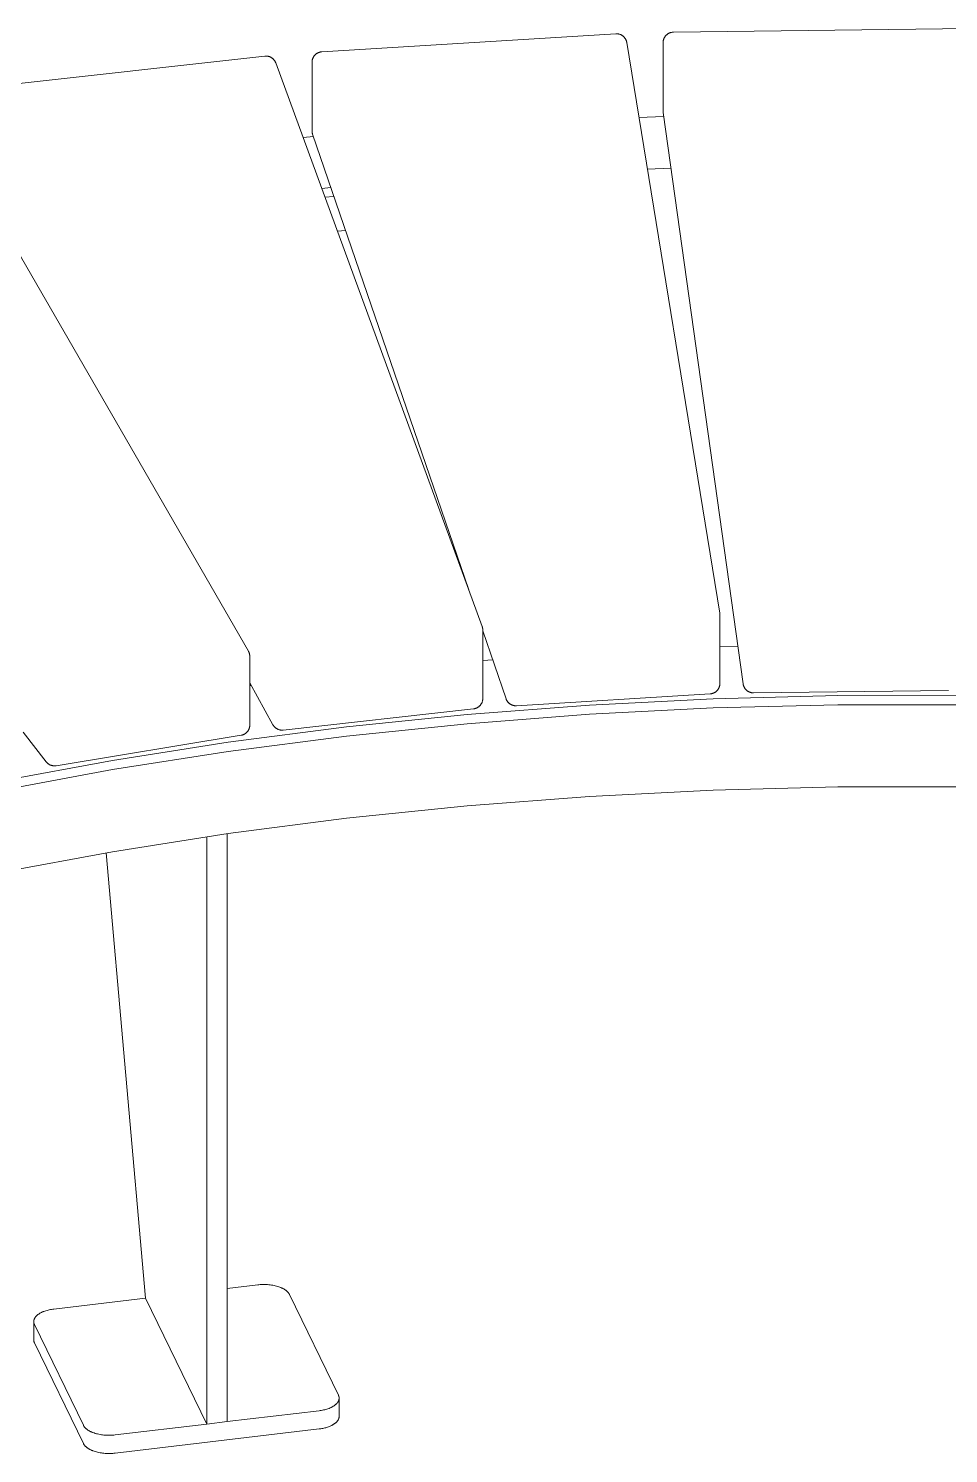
# Model space of a CAD drawing. Header units: inches. Extents: x -11 to 189, y -7 to 133.
# Drawn here: x 141.07 to 151.31, y 45.81 to 61.65 of the extents above; entities that cross this region are included whole.
import ezdxf

# ---------------------------------------------------------------- set-up
doc = ezdxf.new("R2010")
doc.units = ezdxf.units.IN
doc.layers.add('ZANO_R', color=7, linetype='Continuous', lineweight=0)

msp = doc.modelspace()

# ---------------------------------------------------------------- linework, layer by layer
at = {"layer": 'ZANO_R'}
for p, q in [((148.24839, 61.60944), (151.54111, 61.65056)), ((144.33775, 61.39176), (147.60626, 61.59263)), ((147.60626, 61.59263), (147.6103, 61.59281)), ((147.6103, 61.59281), (147.61434, 61.59285)), ((147.61434, 61.59285), (147.61837, 61.59275)), ((147.61837, 61.59275), (147.6224, 61.59251)), ((147.6224, 61.59251), (147.62642, 61.59213)), ((147.62642, 61.59213), (147.63043, 61.59161)), ((147.63043, 61.59161), (147.63441, 61.59095)), ((147.63441, 61.59095), (147.63837, 61.59015)), ((147.63837, 61.59015), (147.6423, 61.58922)), ((147.6423, 61.58922), (147.6462, 61.58815)), ((147.6462, 61.58815), (147.65005, 61.58695)), ((147.65005, 61.58695), (147.65387, 61.58562)), ((147.65387, 61.58562), (147.65763, 61.58415)), ((147.65763, 61.58415), (147.66134, 61.58256)), ((147.66134, 61.58256), (147.66499, 61.58083)), ((147.66499, 61.58083), (147.66858, 61.57899)), ((147.66858, 61.57899), (147.67211, 61.57701)), ((147.67211, 61.57701), (147.67556, 61.57492)), ((147.67556, 61.57492), (147.67894, 61.57271)), ((147.67894, 61.57271), (147.68224, 61.57039)), ((147.68224, 61.57039), (147.68546, 61.56795)), ((147.68546, 61.56795), (147.6886, 61.5654)), ((147.6886, 61.5654), (147.69164, 61.56274)), ((147.69164, 61.56274), (147.69459, 61.55998)), ((147.69459, 61.55998), (147.69744, 61.55712)), ((147.69744, 61.55712), (147.70019, 61.55417)), ((147.70019, 61.55417), (147.70284, 61.55112)), ((147.70284, 61.55112), (147.70538, 61.54798)), ((147.70538, 61.54798), (147.70781, 61.54475)), ((147.70781, 61.54475), (147.71012, 61.54144)), ((147.71012, 61.54144), (147.71232, 61.53806)), ((147.71232, 61.53806), (147.71441, 61.5346)), ((147.71441, 61.5346), (147.71637, 61.53107)), ((147.71637, 61.53107), (147.7182, 61.52747)), ((147.7182, 61.52747), (147.71992, 61.52381)), ((147.71992, 61.52381), (147.7215, 61.5201)), ((147.7215, 61.5201), (147.72296, 61.51633)), ((147.72296, 61.51633), (147.72428, 61.51251)), ((147.72428, 61.51251), (147.72547, 61.50865)), ((147.72547, 61.50865), (147.72653, 61.50476)), ((147.72653, 61.50476), (147.7273, 61.50151)), ((147.7273, 61.50151), (147.72797, 61.49825)), ((147.72797, 61.49825), (147.72856, 61.49497)), ((147.72856, 61.49497), (148.76336, 55.14914)), ((148.13319, 61.49279), (148.13326, 61.49683)), ((148.13319, 60.73177), (148.13319, 61.49279)), ((148.13326, 61.49683), (148.13347, 61.50086)), ((148.13347, 61.50086), (148.13382, 61.50489)), ((148.13382, 61.50489), (148.13431, 61.5089)), ((148.13431, 61.5089), (148.13494, 61.51289)), ((148.13494, 61.51289), (148.1357, 61.51685)), ((148.1357, 61.51685), (148.1366, 61.52079)), ((148.1366, 61.52079), (148.13764, 61.5247)), ((148.13764, 61.5247), (148.13881, 61.52856)), ((148.13881, 61.52856), (148.14012, 61.53239)), ((148.14012, 61.53239), (148.14156, 61.53616)), ((148.14156, 61.53616), (148.14312, 61.53988)), ((148.14312, 61.53988), (148.14482, 61.54355)), ((148.14482, 61.54355), (148.14664, 61.54716)), ((148.14664, 61.54716), (148.14858, 61.5507)), ((148.14858, 61.5507), (148.15065, 61.55417)), ((148.15065, 61.55417), (148.15283, 61.55757)), ((148.15283, 61.55757), (148.15513, 61.56089)), ((148.15513, 61.56089), (148.15755, 61.56413)), ((148.15755, 61.56413), (148.16007, 61.56728)), ((148.16007, 61.56728), (148.1627, 61.57034)), ((148.1627, 61.57034), (148.16544, 61.57331)), ((148.16544, 61.57331), (148.16828, 61.57619)), ((148.16828, 61.57619), (148.17122, 61.57896)), ((148.17122, 61.57896), (148.17425, 61.58163)), ((148.17425, 61.58163), (148.17737, 61.5842)), ((148.17737, 61.5842), (148.18058, 61.58665)), ((148.18058, 61.58665), (148.18387, 61.58899)), ((148.18387, 61.58899), (148.18724, 61.59122)), ((148.18724, 61.59122), (148.19068, 61.59333)), ((148.19068, 61.59333), (148.1942, 61.59532)), ((148.1942, 61.59532), (148.19778, 61.59718)), ((148.19778, 61.59718), (148.20143, 61.59892)), ((148.20143, 61.59892), (148.20513, 61.60054)), ((148.20513, 61.60054), (148.20889, 61.60202)), ((148.20889, 61.60202), (148.2127, 61.60337)), ((148.2127, 61.60337), (148.21655, 61.60459)), ((148.21655, 61.60459), (148.22044, 61.60568)), ((148.22044, 61.60568), (148.22436, 61.60663)), ((148.22436, 61.60663), (148.22832, 61.60744)), ((148.22832, 61.60744), (148.2323, 61.60812)), ((148.2323, 61.60812), (148.23631, 61.60866)), ((148.23631, 61.60866), (148.24033, 61.60906)), ((148.24033, 61.60906), (148.24436, 61.60932)), ((148.24436, 61.60932), (148.24839, 61.60944)), ((140.48938, 60.98517), (143.70193, 61.34383)), ((143.70193, 61.34383), (143.70597, 61.34421)), ((143.70597, 61.34421), (143.71002, 61.34445)), ((143.71002, 61.34445), (143.71408, 61.34455)), ((143.71408, 61.34455), (143.71813, 61.34451)), ((143.71813, 61.34451), (143.72219, 61.34432)), ((143.72219, 61.34432), (143.72623, 61.344)), ((143.72623, 61.344), (143.73026, 61.34353)), ((143.73026, 61.34353), (143.73427, 61.34293)), ((143.73427, 61.34293), (143.73826, 61.34218)), ((143.73826, 61.34218), (143.74222, 61.3413)), ((143.74222, 61.3413), (143.74615, 61.34028)), ((143.74615, 61.34028), (143.75004, 61.33913)), ((143.75004, 61.33913), (143.75388, 61.33784)), ((143.75388, 61.33784), (143.75768, 61.33642)), ((143.75768, 61.33642), (143.76143, 61.33486)), ((143.76143, 61.33486), (143.76512, 61.33318)), ((143.76512, 61.33318), (143.76875, 61.33137)), ((143.76875, 61.33137), (143.77232, 61.32943)), ((143.77232, 61.32943), (143.77581, 61.32737)), ((143.77581, 61.32737), (143.77923, 61.32519)), ((143.77923, 61.32519), (143.78258, 61.3229)), ((143.78258, 61.3229), (143.78584, 61.32049)), ((143.78584, 61.32049), (143.78902, 61.31796)), ((143.78902, 61.31796), (143.7921, 61.31533)), ((143.7921, 61.31533), (143.7951, 61.31259)), ((143.7951, 61.31259), (143.79799, 61.30975)), ((144.23377, 61.31077), (144.23505, 61.31456)), ((144.23505, 61.31456), (144.23646, 61.31831)), ((144.23646, 61.31831), (144.23799, 61.322)), ((144.23799, 61.322), (144.23966, 61.32564)), ((144.23966, 61.32564), (144.24145, 61.32922)), ((144.24145, 61.32922), (144.24336, 61.33274)), ((144.24336, 61.33274), (144.24538, 61.33619)), ((144.24538, 61.33619), (144.24753, 61.33957)), ((144.24753, 61.33957), (144.24979, 61.34287)), ((144.24979, 61.34287), (144.25216, 61.34609)), ((144.25216, 61.34609), (144.25465, 61.34923)), ((144.25465, 61.34923), (144.25723, 61.35228)), ((144.25723, 61.35228), (144.25993, 61.35524)), ((144.25993, 61.35524), (144.26272, 61.35811)), ((144.26272, 61.35811), (144.2656, 61.36088)), ((144.2656, 61.36088), (144.26859, 61.36355)), ((144.26859, 61.36355), (144.27166, 61.36612)), ((144.27166, 61.36612), (144.27481, 61.36858)), ((144.27481, 61.36858), (144.27805, 61.37093)), ((144.27805, 61.37093), (144.28137, 61.37316)), ((144.28137, 61.37316), (144.28476, 61.37528)), ((144.28476, 61.37528), (144.28823, 61.37729)), ((144.28823, 61.37729), (144.29176, 61.37917)), ((144.29176, 61.37917), (144.29535, 61.38093)), ((144.29535, 61.38093), (144.299, 61.38257)), ((144.299, 61.38257), (144.30271, 61.38408)), ((144.30271, 61.38408), (144.30646, 61.38547)), ((144.30646, 61.38547), (144.31026, 61.38672)), ((144.31026, 61.38672), (144.3141, 61.38784)), ((144.3141, 61.38784), (144.31798, 61.38883)), ((144.31798, 61.38883), (144.32189, 61.38969)), ((144.32189, 61.38969), (144.32583, 61.39041)), ((144.32583, 61.39041), (144.32979, 61.391)), ((144.32979, 61.391), (144.33376, 61.39145)), ((144.33376, 61.39145), (144.33775, 61.39176)), ((143.79799, 61.30975), (143.80079, 61.30681)), ((143.80079, 61.30681), (143.80348, 61.30378)), ((143.80348, 61.30378), (143.80607, 61.30065)), ((143.80607, 61.30065), (143.80854, 61.29744)), ((143.80854, 61.29744), (143.8109, 61.29414)), ((143.8109, 61.29414), (143.81315, 61.29076)), ((143.81315, 61.29076), (143.81527, 61.2873)), ((143.81527, 61.2873), (143.81728, 61.28378)), ((143.81728, 61.28378), (143.81916, 61.28018)), ((143.81916, 61.28018), (143.82092, 61.27652)), ((143.82092, 61.27652), (143.82215, 61.27373)), ((143.82215, 61.27373), (143.82332, 61.2709)), ((143.82332, 61.2709), (143.82441, 61.26804)), ((143.82441, 61.26804), (146.12041, 55.00331)), ((144.22825, 61.27532), (144.22832, 61.27933)), ((144.22825, 60.51431), (144.22825, 61.27532)), ((144.22832, 61.27933), (144.22852, 61.28332)), ((144.22852, 61.28332), (144.22887, 61.28731)), ((144.22887, 61.28731), (144.22935, 61.29128)), ((144.22935, 61.29128), (144.22996, 61.29524)), ((144.22996, 61.29524), (144.23071, 61.29917)), ((144.23071, 61.29917), (144.2316, 61.30307)), ((144.2316, 61.30307), (144.23261, 61.30694)), ((144.23261, 61.30694), (144.23377, 61.31077)), ((139.98585, 60.84975), (143.52073, 54.72699)), ((148.13323, 60.72878), (148.13319, 60.73177)), ((148.13335, 60.7258), (148.13323, 60.72878)), ((148.13357, 60.7224), (148.13335, 60.7258)), ((148.13389, 60.719), (148.13357, 60.7224)), ((148.13432, 60.71562), (148.13389, 60.719)), ((149.02315, 54.36441), (148.13432, 60.71562)), ((148.14064, 60.67044), (147.86455, 60.66101)), ((144.24405, 60.44877), (144.12817, 60.43923)), ((144.2283, 60.5107), (144.22825, 60.51431)), ((144.22847, 60.5071), (144.2283, 60.5107)), ((144.22875, 60.5035), (144.22847, 60.5071)), ((144.22914, 60.49992), (144.22875, 60.5035)), ((144.22964, 60.49634), (144.22914, 60.49992)), ((144.23025, 60.49279), (144.22964, 60.49634)), ((144.23097, 60.48926), (144.23025, 60.49279)), ((144.2318, 60.48575), (144.23097, 60.48926)), ((144.23263, 60.48263), (144.2318, 60.48575)), ((144.23355, 60.47954), (144.23263, 60.48263)), ((144.23455, 60.47648), (144.23355, 60.47954)), ((145.97104, 55.41087), (144.23455, 60.47648)), ((147.95791, 60.08847), (148.22097, 60.09641)), ((147.95811, 60.08725), (148.221, 60.09622)), ((144.33577, 59.87278), (144.4386, 59.88124)), ((144.47244, 59.78252), (144.37186, 59.77429)), ((144.60212, 59.40422), (144.51012, 59.39706)), ((148.76336, 55.14914), (148.76488, 55.13037)), ((146.12041, 55.00331), (146.12163, 54.99979)), ((146.12163, 54.99979), (146.12275, 54.99623)), ((146.12275, 54.99623), (146.12374, 54.99264)), ((146.12374, 54.99264), (146.12463, 54.98903)), ((146.12463, 54.98903), (146.1254, 54.98538)), ((146.1254, 54.98538), (146.12605, 54.98171)), ((146.12605, 54.98171), (146.12658, 54.97802)), ((146.12658, 54.97802), (146.127, 54.97432)), ((148.76488, 55.13037), (148.76488, 54.36935)), ((146.127, 54.97432), (146.12729, 54.97061)), ((146.12729, 54.97061), (146.12747, 54.96689)), ((146.12747, 54.96689), (146.12753, 54.96316)), ((146.12753, 54.96316), (146.12753, 54.20215)), ((146.38636, 54.1993), (146.12753, 54.95435)), ((143.52073, 54.72699), (143.52271, 54.72342)), ((143.52271, 54.72342), (143.52455, 54.7198)), ((143.52455, 54.7198), (143.52627, 54.71611)), ((143.52627, 54.71611), (143.52787, 54.71236)), ((143.52787, 54.71236), (143.52932, 54.70856)), ((143.52932, 54.70856), (143.53065, 54.70471)), ((143.53065, 54.70471), (143.53184, 54.70081)), ((143.53184, 54.70081), (143.53289, 54.69688)), ((143.53289, 54.69688), (143.53381, 54.69291)), ((143.53381, 54.69291), (143.53459, 54.68892)), ((143.53459, 54.68892), (143.53522, 54.68489)), ((143.53522, 54.68489), (143.53572, 54.68085)), ((143.53572, 54.68085), (143.53608, 54.6768)), ((143.53608, 54.6768), (143.53629, 54.67273)), ((143.53629, 54.67273), (143.53636, 54.66866)), ((143.53636, 54.66866), (143.53636, 53.90764)), ((148.96433, 54.78468), (148.76488, 54.77866)), ((148.76488, 54.77792), (148.96434, 54.78461)), ((146.12753, 54.62248), (146.23819, 54.63153)), ((143.7941, 53.90963), (143.53636, 54.37608)), ((143.53636, 54.34501), (143.55236, 54.34712)), ((148.76153, 54.34161), (148.76051, 54.33774)), ((148.76242, 54.34551), (148.76153, 54.34161)), ((148.76317, 54.34944), (148.76242, 54.34551)), ((148.76378, 54.35339), (148.76317, 54.34944)), ((148.76426, 54.35737), (148.76378, 54.35339)), ((148.7646, 54.36135), (148.76426, 54.35737)), ((148.76481, 54.36535), (148.7646, 54.36135)), ((148.76488, 54.36935), (148.76481, 54.36535)), ((149.02377, 54.36045), (149.02315, 54.36441)), ((149.02453, 54.35651), (149.02377, 54.36045)), ((149.02543, 54.3526), (149.02453, 54.35651)), ((149.02645, 54.34872), (149.02543, 54.3526)), ((149.02762, 54.34488), (149.02645, 54.34872)), ((149.02891, 54.34108), (149.02762, 54.34488)), ((146.12641, 54.18598), (146.12577, 54.18198)), ((146.1269, 54.19001), (146.12641, 54.18598)), ((146.12725, 54.19404), (146.1269, 54.19001)), ((146.12746, 54.19809), (146.12725, 54.19404)), ((146.12753, 54.20215), (146.12746, 54.19809)), ((146.38772, 54.19554), (146.38636, 54.1993)), ((146.38921, 54.19183), (146.38772, 54.19554)), ((146.39083, 54.18817), (146.38921, 54.19183)), ((146.39256, 54.18458), (146.39083, 54.18817)), ((146.39443, 54.18104), (146.39256, 54.18458)), ((148.65538, 54.25291), (146.50387, 54.12069)), ((147.31596, 54.12784), (148.69184, 54.19805)), ((148.65937, 54.25323), (148.65538, 54.25291)), ((148.66334, 54.25368), (148.65937, 54.25323)), ((148.6673, 54.25426), (148.66334, 54.25368)), ((148.67124, 54.25499), (148.6673, 54.25426)), ((148.67515, 54.25584), (148.67124, 54.25499)), ((148.67902, 54.25683), (148.67515, 54.25584)), ((148.68286, 54.25796), (148.67902, 54.25683)), ((148.68666, 54.25921), (148.68286, 54.25796)), ((148.69042, 54.26059), (148.68666, 54.25921)), ((148.69413, 54.2621), (148.69042, 54.26059)), ((148.69184, 54.19805), (150.07691, 54.23323)), ((148.69778, 54.26374), (148.69413, 54.2621)), ((148.70137, 54.2655), (148.69778, 54.26374)), ((148.7049, 54.26739), (148.70137, 54.2655)), ((148.70836, 54.26939), (148.7049, 54.26739)), ((148.71176, 54.27151), (148.70836, 54.26939)), ((148.71508, 54.27375), (148.71176, 54.27151)), ((148.71831, 54.2761), (148.71508, 54.27375)), ((148.72147, 54.27856), (148.71831, 54.2761)), ((148.72454, 54.28112), (148.72147, 54.27856)), ((148.72752, 54.28379), (148.72454, 54.28112)), ((148.73041, 54.28656), (148.72752, 54.28379)), ((148.7332, 54.28943), (148.73041, 54.28656)), ((148.73589, 54.29239), (148.7332, 54.28943)), ((148.73848, 54.29545), (148.73589, 54.29239)), ((148.74096, 54.29858), (148.73848, 54.29545)), ((148.74334, 54.30181), (148.74096, 54.29858)), ((148.7456, 54.30511), (148.74334, 54.30181)), ((148.74774, 54.30849), (148.7456, 54.30511)), ((148.74977, 54.31194), (148.74774, 54.30849)), ((148.75168, 54.31545), (148.74977, 54.31194)), ((148.75347, 54.31903), (148.75168, 54.31545)), ((148.75513, 54.32267), (148.75347, 54.31903)), ((148.75667, 54.32637), (148.75513, 54.32267)), ((148.75808, 54.33011), (148.75667, 54.32637)), ((148.75936, 54.3339), (148.75808, 54.33011)), ((148.76051, 54.33774), (148.75936, 54.3339)), ((149.03033, 54.33733), (149.02891, 54.34108)), ((149.03188, 54.33363), (149.03033, 54.33733)), ((149.03356, 54.32999), (149.03188, 54.33363)), ((149.03536, 54.3264), (149.03356, 54.32999)), ((149.03728, 54.32288), (149.03536, 54.3264)), ((149.03933, 54.31943), (149.03728, 54.32288)), ((149.04149, 54.31605), (149.03933, 54.31943)), ((149.04376, 54.31275), (149.04149, 54.31605)), ((149.04615, 54.30952), (149.04376, 54.31275)), ((149.04865, 54.30638), (149.04615, 54.30952)), ((149.05125, 54.30333), (149.04865, 54.30638)), ((149.05396, 54.30037), (149.05125, 54.30333)), ((149.05677, 54.29751), (149.05396, 54.30037)), ((149.05967, 54.29474), (149.05677, 54.29751)), ((149.06267, 54.29207), (149.05967, 54.29474)), ((149.06575, 54.28951), (149.06267, 54.29207)), ((149.06893, 54.28706), (149.06575, 54.28951)), ((149.07218, 54.28471), (149.06893, 54.28706)), ((149.07552, 54.28248), (149.07218, 54.28471)), ((149.07893, 54.28037), (149.07552, 54.28248)), ((149.08241, 54.27837), (149.07893, 54.28037)), ((149.08596, 54.2765), (149.08241, 54.27837)), ((149.08957, 54.27475), (149.08596, 54.2765)), ((149.09323, 54.27312), (149.08957, 54.27475)), ((149.09695, 54.27162), (149.09323, 54.27312)), ((149.10072, 54.27025), (149.09695, 54.27162)), ((149.10454, 54.26901), (149.10072, 54.27025)), ((149.1084, 54.2679), (149.10454, 54.26901)), ((149.11229, 54.26693), (149.1084, 54.2679)), ((149.11621, 54.26609), (149.11229, 54.26693)), ((149.12016, 54.26538), (149.11621, 54.26609)), ((149.12413, 54.26482), (149.12016, 54.26538)), ((149.12812, 54.26438), (149.12413, 54.26482)), ((149.13212, 54.26409), (149.12812, 54.26438)), ((149.13613, 54.26393), (149.13212, 54.26409)), ((149.14014, 54.26391), (149.13613, 54.26393)), ((151.30758, 54.29098), (149.14014, 54.26391)), ((150.07691, 54.23323), (151.46568, 54.23303)), ((146.02382, 54.08621), (143.90915, 53.85012)), ((145.95468, 54.02323), (147.31596, 54.12784)), ((145.95468, 53.92176), (147.31596, 54.02637)), ((146.02784, 54.08673), (146.02382, 54.08621)), ((146.03184, 54.08739), (146.02784, 54.08673)), ((146.03581, 54.08818), (146.03184, 54.08739)), ((146.03976, 54.08912), (146.03581, 54.08818)), ((146.04367, 54.09019), (146.03976, 54.08912)), ((146.04754, 54.0914), (146.04367, 54.09019)), ((146.05136, 54.09274), (146.04754, 54.0914)), ((146.05514, 54.09421), (146.05136, 54.09274)), ((146.05886, 54.09582), (146.05514, 54.09421)), ((146.06253, 54.09755), (146.05886, 54.09582)), ((146.06613, 54.09941), (146.06253, 54.09755)), ((146.06967, 54.10139), (146.06613, 54.09941)), ((146.07313, 54.10349), (146.06967, 54.10139)), ((146.07652, 54.10571), (146.07313, 54.10349)), ((146.07983, 54.10805), (146.07652, 54.10571)), ((146.08306, 54.11051), (146.07983, 54.10805)), ((146.0862, 54.11307), (146.08306, 54.11051)), ((146.08925, 54.11574), (146.0862, 54.11307)), ((146.09221, 54.11852), (146.08925, 54.11574)), ((146.09506, 54.12139), (146.09221, 54.11852)), ((146.09782, 54.12437), (146.09506, 54.12139)), ((146.10047, 54.12743), (146.09782, 54.12437)), ((146.10301, 54.13059), (146.10047, 54.12743)), ((146.10544, 54.13384), (146.10301, 54.13059)), ((146.10776, 54.13716), (146.10544, 54.13384)), ((146.10996, 54.14057), (146.10776, 54.13716)), ((146.11204, 54.14405), (146.10996, 54.14057)), ((146.11399, 54.1476), (146.11204, 54.14405)), ((146.11583, 54.15122), (146.11399, 54.1476)), ((146.11753, 54.15489), (146.11583, 54.15122)), ((146.11911, 54.15863), (146.11753, 54.15489)), ((146.12056, 54.16242), (146.11911, 54.15863)), ((146.12187, 54.16625), (146.12056, 54.16242)), ((146.12305, 54.17013), (146.12187, 54.16625)), ((146.1241, 54.17405), (146.12305, 54.17013)), ((146.125, 54.178), (146.1241, 54.17405)), ((146.12577, 54.18198), (146.125, 54.178)), ((146.39641, 54.17757), (146.39443, 54.18104)), ((146.39851, 54.17417), (146.39641, 54.17757)), ((146.40072, 54.17084), (146.39851, 54.17417)), ((146.40305, 54.16759), (146.40072, 54.17084)), ((146.40548, 54.16442), (146.40305, 54.16759)), ((146.40803, 54.16134), (146.40548, 54.16442)), ((146.41068, 54.15835), (146.40803, 54.16134)), ((146.41343, 54.15545), (146.41068, 54.15835)), ((146.41627, 54.15264), (146.41343, 54.15545)), ((146.41921, 54.14994), (146.41627, 54.15264)), ((146.42225, 54.14733), (146.41921, 54.14994)), ((146.42537, 54.14483), (146.42225, 54.14733)), ((146.42857, 54.14244), (146.42537, 54.14483)), ((146.43185, 54.14016), (146.42857, 54.14244)), ((146.43521, 54.138), (146.43185, 54.14016)), ((146.43864, 54.13595), (146.43521, 54.138)), ((146.44214, 54.13402), (146.43864, 54.13595)), ((146.44571, 54.13221), (146.44214, 54.13402)), ((146.44933, 54.13053), (146.44571, 54.13221)), ((146.45301, 54.12897), (146.44933, 54.13053)), ((146.45674, 54.12753), (146.45301, 54.12897)), ((146.46052, 54.12623), (146.45674, 54.12753)), ((146.46434, 54.12505), (146.46052, 54.12623)), ((146.4682, 54.12401), (146.46434, 54.12505)), ((146.47209, 54.1231), (146.4682, 54.12401)), ((146.47601, 54.12232), (146.47209, 54.1231)), ((146.47995, 54.12168), (146.47601, 54.12232)), ((146.48392, 54.12117), (146.47995, 54.12168)), ((146.4879, 54.1208), (146.48392, 54.12117)), ((146.49189, 54.12057), (146.4879, 54.1208)), ((146.49588, 54.12047), (146.49189, 54.12057)), ((146.49988, 54.12051), (146.49588, 54.12047)), ((146.50387, 54.12069), (146.49988, 54.12051)), ((147.31596, 54.02637), (148.69184, 54.09658)), ((148.69184, 54.09658), (150.07691, 54.13176)), ((150.07691, 54.13176), (151.46568, 54.13156)), ((143.29635, 53.71459), (144.61317, 53.8851)), ((143.52955, 53.86836), (143.52813, 53.86461)), ((143.53083, 53.87215), (143.52955, 53.86836)), ((143.53198, 53.87599), (143.53083, 53.87215)), ((143.533, 53.87986), (143.53198, 53.87599)), ((143.53389, 53.88377), (143.533, 53.87986)), ((143.53464, 53.88771), (143.53389, 53.88377)), ((143.53526, 53.89166), (143.53464, 53.88771)), ((143.53574, 53.89564), (143.53526, 53.89166)), ((143.53608, 53.89963), (143.53574, 53.89564)), ((143.53629, 53.90363), (143.53608, 53.89963)), ((143.53636, 53.90764), (143.53629, 53.90363)), ((143.79611, 53.90613), (143.7941, 53.90963)), ((143.79825, 53.9027), (143.79611, 53.90613)), ((143.8005, 53.89935), (143.79825, 53.9027)), ((143.80286, 53.89608), (143.8005, 53.89935)), ((143.80534, 53.89289), (143.80286, 53.89608)), ((143.80793, 53.88979), (143.80534, 53.89289)), ((143.81062, 53.88678), (143.80793, 53.88979)), ((143.81342, 53.88386), (143.81062, 53.88678)), ((143.81631, 53.88105), (143.81342, 53.88386)), ((143.8193, 53.87833), (143.81631, 53.88105)), ((143.82238, 53.87572), (143.8193, 53.87833)), ((143.82556, 53.87322), (143.82238, 53.87572)), ((143.82881, 53.87083), (143.82556, 53.87322)), ((143.83215, 53.86855), (143.82881, 53.87083)), ((143.83556, 53.8664), (143.83215, 53.86855)), ((143.83905, 53.86436), (143.83556, 53.8664)), ((144.61317, 53.8851), (145.95468, 54.02323)), ((144.61317, 53.78363), (145.95468, 53.92176)), ((141.27016, 53.49857), (141.01654, 53.82627)), ((143.4386, 53.79252), (141.38131, 53.45486)), ((142.00881, 53.51306), (143.29635, 53.71459)), ((143.29635, 53.61312), (144.61317, 53.78363)), ((143.44254, 53.79324), (143.4386, 53.79252)), ((143.44645, 53.79409), (143.44254, 53.79324)), ((143.45034, 53.79508), (143.44645, 53.79409)), ((143.45418, 53.7962), (143.45034, 53.79508)), ((143.45799, 53.79745), (143.45418, 53.7962)), ((143.46175, 53.79882), (143.45799, 53.79745)), ((143.46546, 53.80033), (143.46175, 53.79882)), ((143.46912, 53.80197), (143.46546, 53.80033)), ((143.47272, 53.80373), (143.46912, 53.80197)), ((143.47626, 53.80561), (143.47272, 53.80373)), ((143.47973, 53.80761), (143.47626, 53.80561)), ((143.48313, 53.80973), (143.47973, 53.80761)), ((143.48645, 53.81197), (143.48313, 53.80973)), ((143.4897, 53.81431), (143.48645, 53.81197)), ((143.49286, 53.81677), (143.4897, 53.81431)), ((143.49594, 53.81934), (143.49286, 53.81677)), ((143.49892, 53.82201), (143.49594, 53.81934)), ((143.50182, 53.82478), (143.49892, 53.82201)), ((143.50461, 53.82765), (143.50182, 53.82478)), ((143.50731, 53.83061), (143.50461, 53.82765)), ((143.5099, 53.83366), (143.50731, 53.83061)), ((143.51239, 53.83681), (143.5099, 53.83366)), ((143.51477, 53.84003), (143.51239, 53.83681)), ((143.51703, 53.84333), (143.51477, 53.84003)), ((143.51919, 53.84671), (143.51703, 53.84333)), ((143.52122, 53.85017), (143.51919, 53.84671)), ((143.52313, 53.85369), (143.52122, 53.85017)), ((143.52492, 53.85727), (143.52313, 53.85369)), ((143.52659, 53.86091), (143.52492, 53.85727)), ((143.52813, 53.86461), (143.52659, 53.86091)), ((143.8426, 53.86244), (143.83905, 53.86436)), ((143.84622, 53.86064), (143.8426, 53.86244)), ((143.8499, 53.85898), (143.84622, 53.86064)), ((143.85363, 53.85744), (143.8499, 53.85898)), ((143.85742, 53.85603), (143.85363, 53.85744)), ((143.86125, 53.85475), (143.85742, 53.85603)), ((143.86512, 53.85361), (143.86125, 53.85475)), ((143.86904, 53.8526), (143.86512, 53.85361)), ((143.87298, 53.85173), (143.86904, 53.8526)), ((143.87695, 53.85099), (143.87298, 53.85173)), ((143.88094, 53.8504), (143.87695, 53.85099)), ((143.88496, 53.84994), (143.88094, 53.8504)), ((143.88898, 53.84962), (143.88496, 53.84994)), ((143.89302, 53.84944), (143.88898, 53.84962)), ((143.89706, 53.8494), (143.89302, 53.84944)), ((143.90109, 53.8495), (143.89706, 53.8494)), ((143.90513, 53.84974), (143.90109, 53.8495)), ((143.90915, 53.85012), (143.90513, 53.84974)), ((142.00881, 53.41159), (143.29635, 53.61312)), ((140.75479, 53.28206), (142.00881, 53.51306)), ((140.75479, 53.18059), (142.00881, 53.41159)), ((141.27269, 53.49542), (141.27016, 53.49857)), ((141.27533, 53.49235), (141.27269, 53.49542)), ((141.27807, 53.48938), (141.27533, 53.49235)), ((141.28092, 53.4865), (141.27807, 53.48938)), ((141.28386, 53.48373), (141.28092, 53.4865)), ((141.28689, 53.48106), (141.28386, 53.48373)), ((141.29002, 53.47849), (141.28689, 53.48106)), ((141.29324, 53.47604), (141.29002, 53.47849)), ((141.29653, 53.4737), (141.29324, 53.47604)), ((141.29991, 53.47147), (141.29653, 53.4737)), ((141.30336, 53.46936), (141.29991, 53.47147)), ((141.30689, 53.46738), (141.30336, 53.46936)), ((141.31048, 53.46551), (141.30689, 53.46738)), ((141.31413, 53.46378), (141.31048, 53.46551)), ((141.31784, 53.46217), (141.31413, 53.46378)), ((141.3216, 53.46069), (141.31784, 53.46217)), ((141.32542, 53.45934), (141.3216, 53.46069)), ((141.32927, 53.45812), (141.32542, 53.45934)), ((141.33317, 53.45704), (141.32927, 53.45812)), ((141.3371, 53.45609), (141.33317, 53.45704)), ((141.34107, 53.45528), (141.3371, 53.45609)), ((141.34505, 53.45461), (141.34107, 53.45528)), ((141.34906, 53.45408), (141.34505, 53.45461)), ((141.35309, 53.45369), (141.34906, 53.45408)), ((141.35713, 53.45343), (141.35309, 53.45369)), ((141.36117, 53.45332), (141.35713, 53.45343)), ((141.36521, 53.45335), (141.36117, 53.45332)), ((141.36925, 53.45352), (141.36521, 53.45335)), ((141.37329, 53.45382), (141.36925, 53.45352)), ((141.37731, 53.45427), (141.37329, 53.45382)), ((141.38131, 53.45486), (141.37731, 53.45427)), ((147.31596, 53.11315), (145.95468, 53.00854)), ((148.69184, 53.18336), (147.31596, 53.11315)), ((150.07691, 53.21854), (148.69184, 53.18336)), ((151.46568, 53.21834), (150.07691, 53.21854)), ((145.95468, 53.00854), (144.61317, 52.87041)), ((144.61317, 52.87041), (143.29635, 52.6999)), ((143.29635, 52.6999), (142.00881, 52.49837)), ((143.05864, 46.13551), (143.05864, 52.66533)), ((143.2855, 46.16238), (143.2855, 52.69835)), ((142.00881, 52.49837), (140.75479, 52.26737)), ((141.93942, 52.4865), (142.37781, 47.53473)), ((142.37781, 47.53473), (141.3569, 47.41379)), ((142.37781, 47.53473), (143.05864, 46.13551)), ((143.62558, 47.68253), (143.2855, 47.64225)), ((143.62558, 47.68253), (143.63829, 47.68389)), ((143.63829, 47.68389), (143.65134, 47.68498)), ((143.65134, 47.68498), (143.66469, 47.6858)), ((143.66469, 47.6858), (143.67832, 47.68631)), ((143.67832, 47.68631), (143.69219, 47.68651)), ((143.69219, 47.68651), (143.70624, 47.68637)), ((143.70624, 47.68637), (143.72045, 47.6859)), ((143.72045, 47.6859), (143.73475, 47.68507)), ((143.73475, 47.68507), (143.7491, 47.68388)), ((143.7491, 47.68388), (143.76344, 47.68233)), ((143.76344, 47.68233), (143.77771, 47.6804)), ((143.77771, 47.6804), (143.79186, 47.67811)), ((143.79186, 47.67811), (143.80583, 47.67544)), ((143.80583, 47.67544), (143.81955, 47.67241)), ((143.81955, 47.67241), (143.83298, 47.66903)), ((143.83298, 47.66903), (143.84605, 47.6653)), ((143.84605, 47.6653), (143.85871, 47.66125)), ((143.85871, 47.66125), (143.87092, 47.65688)), ((143.87092, 47.65688), (143.87683, 47.65459)), ((143.87683, 47.65459), (143.88262, 47.65222)), ((143.88262, 47.65222), (143.88826, 47.64979)), ((143.88826, 47.64979), (143.89377, 47.64729)), ((143.89377, 47.64729), (143.89913, 47.64473)), ((143.89913, 47.64473), (143.90434, 47.64212)), ((143.90434, 47.64212), (143.9094, 47.63944)), ((143.9094, 47.63944), (143.9143, 47.63672)), ((143.9143, 47.63672), (143.91904, 47.63394)), ((143.91904, 47.63394), (143.92362, 47.63112)), ((143.92362, 47.63112), (143.92803, 47.62825)), ((143.92803, 47.62825), (143.93228, 47.62535)), ((143.93228, 47.62535), (143.93636, 47.62241)), ((143.93636, 47.62241), (143.94027, 47.61944)), ((143.94027, 47.61944), (143.94401, 47.61643)), ((143.94401, 47.61643), (143.94757, 47.61341)), ((143.94757, 47.61341), (143.95097, 47.61036)), ((143.95097, 47.61036), (143.95419, 47.60729)), ((143.95419, 47.60729), (143.95725, 47.6042)), ((143.95725, 47.6042), (143.96013, 47.6011)), ((143.96013, 47.6011), (143.96284, 47.59799)), ((143.96284, 47.59799), (143.96539, 47.59488)), ((143.96539, 47.59488), (143.96777, 47.59176)), ((143.96777, 47.59176), (143.96999, 47.58864)), ((143.96999, 47.58864), (143.97104, 47.58708)), ((143.97104, 47.58708), (143.97204, 47.58552)), ((143.97204, 47.58552), (143.97301, 47.58396)), ((143.97301, 47.58396), (143.97394, 47.58241)), ((143.97394, 47.58241), (143.97482, 47.58085)), ((143.97482, 47.58085), (143.97567, 47.5793)), ((143.97567, 47.5793), (143.97648, 47.57775)), ((143.97648, 47.57775), (143.97725, 47.5762)), ((144.52192, 46.45683), (143.97725, 47.5762)), ((141.21281, 47.3726), (141.20775, 47.36989)), ((141.218, 47.37525), (141.21281, 47.3726)), ((141.22331, 47.37782), (141.218, 47.37525)), ((141.22873, 47.38032), (141.22331, 47.37782)), ((141.23425, 47.38273), (141.22873, 47.38032)), ((141.23988, 47.38507), (141.23425, 47.38273)), ((141.2456, 47.38733), (141.23988, 47.38507)), ((141.25729, 47.3916), (141.2456, 47.38733)), ((141.26927, 47.39555), (141.25729, 47.3916)), ((141.28149, 47.39915), (141.26927, 47.39555)), ((141.2939, 47.40242), (141.28149, 47.39915)), ((141.30643, 47.40535), (141.2939, 47.40242)), ((141.31904, 47.40794), (141.30643, 47.40535)), ((141.33169, 47.41021), (141.31904, 47.40794)), ((141.34432, 47.41216), (141.33169, 47.41021)), ((141.3569, 47.41379), (141.34432, 47.41216)), ((141.13339, 47.2766), (141.13334, 47.27487)), ((141.13334, 47.27487), (141.13334, 47.27314)), ((141.13334, 47.27314), (141.13338, 47.27142)), ((141.13334, 47.07093), (141.13334, 47.27314)), ((141.13338, 47.27142), (141.13346, 47.26971)), ((141.13348, 47.27834), (141.13339, 47.2766)), ((141.13346, 47.26971), (141.13358, 47.268)), ((141.13361, 47.28008), (141.13348, 47.27834)), ((141.13358, 47.268), (141.13374, 47.2663)), ((141.13378, 47.28182), (141.13361, 47.28008)), ((141.13374, 47.2663), (141.13394, 47.26461)), ((141.134, 47.28357), (141.13378, 47.28182)), ((141.13394, 47.26461), (141.13418, 47.26292)), ((141.13426, 47.28533), (141.134, 47.28357)), ((141.13418, 47.26292), (141.13446, 47.26125)), ((141.13457, 47.28709), (141.13426, 47.28533)), ((141.13446, 47.26125), (141.13478, 47.25958)), ((141.13492, 47.28885), (141.13457, 47.28709)), ((141.13478, 47.25958), (141.13513, 47.25792)), ((141.13531, 47.29061), (141.13492, 47.28885)), ((141.13513, 47.25792), (141.13553, 47.25627)), ((141.13576, 47.29238), (141.13531, 47.29061)), ((141.13553, 47.25627), (141.13596, 47.25462)), ((141.13624, 47.29414), (141.13576, 47.29238)), ((141.13596, 47.25462), (141.13642, 47.25299)), ((141.13678, 47.29591), (141.13624, 47.29414)), ((141.13642, 47.25299), (141.13692, 47.25136)), ((141.13736, 47.29768), (141.13678, 47.29591)), ((141.13692, 47.25136), (141.13746, 47.24975)), ((141.13798, 47.29945), (141.13736, 47.29768)), ((141.13746, 47.24975), (141.13803, 47.24815)), ((141.13865, 47.30122), (141.13798, 47.29945)), ((141.13803, 47.24815), (141.13864, 47.24655)), ((141.13864, 47.24655), (141.13928, 47.24497)), ((141.13937, 47.30299), (141.13865, 47.30122)), ((141.13928, 47.24497), (141.13995, 47.24339)), ((141.14013, 47.30476), (141.13937, 47.30299)), ((141.13995, 47.24339), (141.14066, 47.24183)), ((141.14095, 47.30653), (141.14013, 47.30476)), ((141.14066, 47.24183), (141.14139, 47.24028)), ((141.1418, 47.3083), (141.14095, 47.30653)), ((141.14139, 47.24028), (141.68606, 46.12091)), ((141.14271, 47.31006), (141.1418, 47.3083)), ((141.14366, 47.31183), (141.14271, 47.31006)), ((141.14466, 47.31359), (141.14366, 47.31183)), ((141.14571, 47.31534), (141.14466, 47.31359)), ((141.1468, 47.31709), (141.14571, 47.31534)), ((141.14794, 47.31884), (141.1468, 47.31709)), ((141.14913, 47.32058), (141.14794, 47.31884)), ((141.15036, 47.32232), (141.14913, 47.32058)), ((141.15164, 47.32405), (141.15036, 47.32232)), ((141.15297, 47.32578), (141.15164, 47.32405)), ((141.15435, 47.3275), (141.15297, 47.32578)), ((141.15577, 47.32921), (141.15435, 47.3275)), ((141.15723, 47.33092), (141.15577, 47.32921)), ((141.15874, 47.33262), (141.15723, 47.33092)), ((141.1619, 47.33599), (141.15874, 47.33262)), ((141.16524, 47.33932), (141.1619, 47.33599)), ((141.16876, 47.34261), (141.16524, 47.33932)), ((141.17245, 47.34586), (141.16876, 47.34261)), ((141.17631, 47.34906), (141.17245, 47.34586)), ((141.18034, 47.35221), (141.17631, 47.34906)), ((141.18453, 47.35531), (141.18034, 47.35221)), ((141.18888, 47.35835), (141.18453, 47.35531)), ((141.19338, 47.36133), (141.18888, 47.35835)), ((141.19803, 47.36425), (141.19338, 47.36133)), ((141.20282, 47.3671), (141.19803, 47.36425)), ((141.20775, 47.36989), (141.20282, 47.3671)), ((141.13334, 47.07093), (141.13339, 47.06845)), ((141.13339, 47.06845), (141.13353, 47.06596)), ((141.13353, 47.06596), (141.13375, 47.06348)), ((141.13375, 47.06348), (141.13406, 47.06101)), ((141.13406, 47.06101), (141.13444, 47.05855)), ((141.13444, 47.05855), (141.1349, 47.05611)), ((141.1349, 47.05611), (141.13544, 47.05368)), ((141.13544, 47.05368), (141.13606, 47.05127)), ((141.13606, 47.05127), (141.13676, 47.04888)), ((141.13676, 47.04888), (141.13753, 47.04651)), ((141.13753, 47.04651), (141.13839, 47.04417)), ((141.13839, 47.04417), (141.13931, 47.04186)), ((141.13931, 47.04186), (141.14032, 47.03959)), ((141.14032, 47.03959), (141.14139, 47.03734)), ((141.68606, 45.91797), (141.14139, 47.03734)), ((144.52265, 46.45528), (144.52192, 46.45683)), ((144.52336, 46.45372), (144.52265, 46.45528)), ((144.52403, 46.45214), (144.52336, 46.45372)), ((144.52467, 46.45056), (144.52403, 46.45214)), ((144.52528, 46.44896), (144.52467, 46.45056)), ((144.52585, 46.44736), (144.52528, 46.44896)), ((144.52639, 46.44574), (144.52585, 46.44736)), ((144.52689, 46.44412), (144.52639, 46.44574)), ((144.52735, 46.44249), (144.52689, 46.44412)), ((144.52778, 46.44084), (144.52735, 46.44249)), ((144.52818, 46.43919), (144.52778, 46.44084)), ((144.52853, 46.43753), (144.52818, 46.43919)), ((144.52885, 46.43586), (144.52853, 46.43753)), ((144.52913, 46.43419), (144.52885, 46.43586)), ((144.52937, 46.4325), (144.52913, 46.43419)), ((144.52957, 46.43081), (144.52937, 46.4325)), ((144.52973, 46.42911), (144.52957, 46.43081)), ((144.52985, 46.4274), (144.52973, 46.42911)), ((144.52983, 46.41877), (144.52992, 46.42051)), ((144.52993, 46.42569), (144.52985, 46.4274)), ((144.52992, 46.42051), (144.52997, 46.42224)), ((144.52997, 46.42397), (144.52993, 46.42569)), ((144.52997, 46.42224), (144.52997, 46.42397)), ((144.52997, 46.42051), (144.52997, 46.2203)), ((143.2855, 46.16238), (144.30641, 46.28332)), ((144.30641, 46.28332), (144.31899, 46.28495)), ((144.31899, 46.28495), (144.33162, 46.2869)), ((144.33162, 46.2869), (144.34427, 46.28917)), ((144.34427, 46.28917), (144.35688, 46.29176)), ((144.35688, 46.29176), (144.36941, 46.29469)), ((144.36941, 46.29469), (144.38182, 46.29796)), ((144.38182, 46.29796), (144.39404, 46.30156)), ((144.39404, 46.30156), (144.40602, 46.3055)), ((144.40602, 46.3055), (144.41771, 46.30978)), ((144.41771, 46.30978), (144.42343, 46.31204)), ((144.42343, 46.31204), (144.42906, 46.31438)), ((144.42906, 46.31438), (144.43458, 46.31679)), ((144.43458, 46.31679), (144.44, 46.31929)), ((144.44, 46.31929), (144.44531, 46.32186)), ((144.44531, 46.32186), (144.4505, 46.3245)), ((144.4505, 46.3245), (144.45556, 46.32722)), ((144.45556, 46.32722), (144.46049, 46.33001)), ((144.46049, 46.33001), (144.46528, 46.33286)), ((144.46528, 46.33286), (144.46993, 46.33578)), ((144.46993, 46.33578), (144.47443, 46.33876)), ((144.47443, 46.33876), (144.47878, 46.3418)), ((144.47878, 46.3418), (144.48297, 46.3449)), ((144.48297, 46.3449), (144.487, 46.34805)), ((144.487, 46.34805), (144.49086, 46.35125)), ((144.49086, 46.35125), (144.49455, 46.3545)), ((144.49455, 46.3545), (144.49807, 46.35779)), ((144.49807, 46.35779), (144.50141, 46.36112)), ((144.50141, 46.36112), (144.50457, 46.36449)), ((144.50457, 46.36449), (144.50608, 46.36619)), ((144.50608, 46.36619), (144.50754, 46.3679)), ((144.50754, 46.3679), (144.50896, 46.36961)), ((144.50896, 46.36961), (144.51034, 46.37133)), ((144.51034, 46.37133), (144.51167, 46.37305)), ((144.51167, 46.37305), (144.51295, 46.37479)), ((144.51295, 46.37479), (144.51418, 46.37652)), ((144.51418, 46.37652), (144.51537, 46.37827)), ((144.51537, 46.37827), (144.51651, 46.38002)), ((144.51651, 46.38002), (144.5176, 46.38177)), ((144.5176, 46.38177), (144.51865, 46.38352)), ((144.51865, 46.38352), (144.51965, 46.38528)), ((144.51965, 46.38528), (144.5206, 46.38705)), ((144.5206, 46.38705), (144.52151, 46.38881)), ((144.52151, 46.38881), (144.52236, 46.39058)), ((144.52236, 46.39058), (144.52318, 46.39235)), ((144.52318, 46.39235), (144.52394, 46.39412)), ((144.52394, 46.39412), (144.52466, 46.39589)), ((144.52466, 46.39589), (144.52533, 46.39766)), ((144.52533, 46.39766), (144.52595, 46.39943)), ((144.52595, 46.39943), (144.52653, 46.4012)), ((144.52653, 46.4012), (144.52707, 46.40297)), ((144.52707, 46.40297), (144.52755, 46.40473)), ((144.52755, 46.40473), (144.528, 46.4065)), ((144.528, 46.4065), (144.52839, 46.40826)), ((144.52839, 46.40826), (144.52874, 46.41002)), ((144.52874, 46.41002), (144.52905, 46.41178)), ((144.52905, 46.41178), (144.52931, 46.41354)), ((144.52931, 46.41354), (144.52953, 46.41529)), ((144.52953, 46.41529), (144.5297, 46.41703)), ((144.5297, 46.41703), (144.52983, 46.41877)), ((141.68606, 46.12091), (141.68683, 46.11936)), ((141.68683, 46.11936), (141.68764, 46.11781)), ((141.68764, 46.11781), (141.68849, 46.11626)), ((141.68849, 46.11626), (141.68937, 46.1147)), ((141.68937, 46.1147), (141.6903, 46.11315)), ((141.6903, 46.11315), (141.69127, 46.11159)), ((141.69127, 46.11159), (141.69227, 46.11003)), ((141.69227, 46.11003), (141.69332, 46.10847)), ((141.69332, 46.10847), (141.69554, 46.10535)), ((141.69554, 46.10535), (141.69792, 46.10223)), ((142.03773, 46.01458), (143.05864, 46.13551)), ((143.05864, 46.13551), (143.2855, 46.16238)), ((144.40083, 46.10081), (144.41079, 46.10425)), ((144.41079, 46.10425), (144.42052, 46.10794)), ((144.42052, 46.10794), (144.43001, 46.11184)), ((144.43001, 46.11184), (144.4392, 46.11598)), ((144.4392, 46.11598), (144.44809, 46.12032)), ((144.44809, 46.12032), (144.4524, 46.12257)), ((144.4524, 46.12257), (144.45662, 46.12487)), ((144.45662, 46.12487), (144.46075, 46.12722)), ((144.46075, 46.12722), (144.46478, 46.12962)), ((144.46478, 46.12962), (144.46871, 46.13206)), ((144.46871, 46.13206), (144.47254, 46.13455)), ((144.47254, 46.13455), (144.47626, 46.13708)), ((144.47626, 46.13708), (144.47987, 46.13965)), ((144.47987, 46.13965), (144.48337, 46.14226)), ((144.48337, 46.14226), (144.48675, 46.14491)), ((144.48675, 46.14491), (144.49001, 46.1476)), ((144.49001, 46.1476), (144.49316, 46.15031)), ((144.49316, 46.15031), (144.49618, 46.15306)), ((144.49618, 46.15306), (144.49908, 46.15584)), ((144.49908, 46.15584), (144.50186, 46.15865)), ((144.50186, 46.15865), (144.5045, 46.16149)), ((144.5045, 46.16149), (144.50702, 46.16434)), ((144.50702, 46.16434), (144.50941, 46.16722)), ((144.50941, 46.16722), (144.51167, 46.17012)), ((144.51167, 46.17012), (144.51379, 46.17303)), ((144.51379, 46.17303), (144.51579, 46.17596)), ((144.51579, 46.17596), (144.51765, 46.17891)), ((144.51765, 46.17891), (144.51853, 46.18038)), ((144.51853, 46.18038), (144.51938, 46.18186)), ((144.51938, 46.18186), (144.52019, 46.18334)), ((144.52019, 46.18334), (144.52097, 46.18482)), ((144.52097, 46.18482), (144.52172, 46.18631)), ((144.52172, 46.18631), (144.52244, 46.18779)), ((144.52244, 46.18779), (144.52312, 46.18928)), ((144.52312, 46.18928), (144.52377, 46.19077)), ((144.52377, 46.19077), (144.52438, 46.19225)), ((144.52438, 46.19225), (144.52497, 46.19374)), ((144.52497, 46.19374), (144.52552, 46.19523)), ((144.52552, 46.19523), (144.52603, 46.19672)), ((144.52603, 46.19672), (144.52652, 46.19821)), ((144.52652, 46.19821), (144.52697, 46.19969)), ((144.52697, 46.19969), (144.52739, 46.20118)), ((144.52739, 46.20118), (144.52778, 46.20266)), ((144.52778, 46.20266), (144.52813, 46.20415)), ((144.52813, 46.20415), (144.52845, 46.20563)), ((144.52845, 46.20563), (144.52875, 46.20711)), ((144.52875, 46.20711), (144.52901, 46.20858)), ((144.52901, 46.20858), (144.52924, 46.21006)), ((144.52924, 46.21006), (144.52943, 46.21153)), ((144.52943, 46.21153), (144.5296, 46.213)), ((144.5296, 46.213), (144.52974, 46.21447)), ((144.52974, 46.21447), (144.52984, 46.21593)), ((144.52984, 46.21593), (144.52992, 46.21739)), ((144.52992, 46.21739), (144.52996, 46.21885)), ((144.52996, 46.21885), (144.52997, 46.2203)), ((141.69792, 46.10223), (141.70047, 46.09912)), ((141.70047, 46.09912), (141.70318, 46.09601)), ((141.70318, 46.09601), (141.70606, 46.09291)), ((141.70606, 46.09291), (141.70912, 46.08982)), ((141.70912, 46.08982), (141.71234, 46.08675)), ((141.71234, 46.08675), (141.71574, 46.0837)), ((141.71574, 46.0837), (141.7193, 46.08068)), ((141.7193, 46.08068), (141.72304, 46.07767)), ((141.72304, 46.07767), (141.72695, 46.0747)), ((141.72695, 46.0747), (141.73103, 46.07176)), ((141.73103, 46.07176), (141.73528, 46.06886)), ((141.73528, 46.06886), (141.73969, 46.06599)), ((141.73969, 46.06599), (141.74427, 46.06317)), ((141.74427, 46.06317), (141.74901, 46.06039)), ((141.74901, 46.06039), (141.75391, 46.05767)), ((141.75391, 46.05767), (141.75897, 46.05499)), ((141.75897, 46.05499), (141.76418, 46.05238)), ((141.76418, 46.05238), (141.76954, 46.04982)), ((141.76954, 46.04982), (141.77504, 46.04732)), ((141.77504, 46.04732), (141.78069, 46.04489)), ((141.78069, 46.04489), (141.78648, 46.04252)), ((141.78648, 46.04252), (141.79239, 46.04023)), ((141.79239, 46.04023), (141.8046, 46.03586)), ((141.8046, 46.03586), (141.81726, 46.03181)), ((141.81726, 46.03181), (141.83033, 46.02808)), ((141.83033, 46.02808), (141.84376, 46.0247)), ((141.84376, 46.0247), (141.85748, 46.02167)), ((141.85748, 46.02167), (141.87145, 46.019)), ((141.87145, 46.019), (141.8856, 46.01671)), ((141.8856, 46.01671), (141.89987, 46.01478)), ((141.89987, 46.01478), (141.91421, 46.01322)), ((141.91421, 46.01322), (141.92856, 46.01204)), ((141.92856, 46.01204), (141.94286, 46.01121)), ((141.94286, 46.01121), (141.95707, 46.01074)), ((141.95707, 46.01074), (141.97112, 46.0106)), ((141.97112, 46.0106), (141.98499, 46.0108)), ((141.98499, 46.0108), (141.99861, 46.01131)), ((141.99861, 46.01131), (142.01197, 46.01212)), ((142.01197, 46.01212), (142.02502, 46.01322)), ((142.02502, 46.01322), (142.03773, 46.01458)), ((144.30641, 46.08038), (142.03773, 45.81164)), ((144.30641, 46.08038), (144.31698, 46.08173)), ((144.31698, 46.08173), (144.32759, 46.08331)), ((144.32759, 46.08331), (144.33821, 46.0851)), ((144.33821, 46.0851), (144.34883, 46.08713)), ((144.34883, 46.08713), (144.35942, 46.08939)), ((144.35942, 46.08939), (144.36995, 46.09189)), ((144.36995, 46.09189), (144.38037, 46.09462)), ((144.38037, 46.09462), (144.39068, 46.0976)), ((144.39068, 46.0976), (144.40083, 46.10081)), ((141.68606, 45.91797), (141.68683, 45.91642)), ((141.68683, 45.91642), (141.68764, 45.91487)), ((141.68764, 45.91487), (141.68849, 45.91332)), ((141.68849, 45.91332), (141.68937, 45.91176)), ((141.68937, 45.91176), (141.6903, 45.91021)), ((141.6903, 45.91021), (141.69127, 45.90865)), ((141.69127, 45.90865), (141.69227, 45.90709)), ((141.69227, 45.90709), (141.69332, 45.90553)), ((141.69332, 45.90553), (141.69554, 45.90241)), ((141.69554, 45.90241), (141.69792, 45.89929)), ((141.69792, 45.89929), (141.70047, 45.89618)), ((141.70047, 45.89618), (141.70318, 45.89307)), ((141.70318, 45.89307), (141.70606, 45.88997)), ((141.70606, 45.88997), (141.70912, 45.88688)), ((141.70912, 45.88688), (141.71234, 45.88381)), ((141.71234, 45.88381), (141.71574, 45.88076)), ((141.71574, 45.88076), (141.7193, 45.87774)), ((141.7193, 45.87774), (141.72304, 45.87474)), ((141.72304, 45.87474), (141.72695, 45.87176)), ((141.72695, 45.87176), (141.73103, 45.86882)), ((141.73103, 45.86882), (141.73528, 45.86592)), ((141.73528, 45.86592), (141.73969, 45.86305)), ((141.73969, 45.86305), (141.74427, 45.86023)), ((141.74427, 45.86023), (141.74901, 45.85746)), ((141.74901, 45.85746), (141.75391, 45.85473)), ((141.75391, 45.85473), (141.75897, 45.85206)), ((141.75897, 45.85206), (141.76418, 45.84944)), ((141.76418, 45.84944), (141.76954, 45.84688)), ((141.76954, 45.84688), (141.77504, 45.84438)), ((141.77504, 45.84438), (141.78069, 45.84195)), ((141.78069, 45.84195), (141.78648, 45.83958)), ((141.78648, 45.83958), (141.79239, 45.83729)), ((141.79239, 45.83729), (141.8046, 45.83292)), ((141.8046, 45.83292), (141.81726, 45.82887)), ((141.81726, 45.82887), (141.83033, 45.82514)), ((141.83033, 45.82514), (141.84376, 45.82176)), ((141.84376, 45.82176), (141.85748, 45.81873)), ((141.85748, 45.81873), (141.87145, 45.81607)), ((141.87145, 45.81607), (141.8856, 45.81377)), ((141.8856, 45.81377), (141.89987, 45.81184)), ((141.89987, 45.81184), (141.91421, 45.81029)), ((141.91421, 45.81029), (141.92856, 45.8091)), ((141.92856, 45.8091), (141.94286, 45.80827)), ((141.94286, 45.80827), (141.95707, 45.8078)), ((141.95707, 45.8078), (141.97112, 45.80767)), ((141.97112, 45.80767), (141.98499, 45.80786)), ((141.98499, 45.80786), (141.99861, 45.80838)), ((141.99861, 45.80838), (142.01197, 45.80919)), ((142.01197, 45.80919), (142.02502, 45.81028)), ((142.02502, 45.81028), (142.03773, 45.81164))]:
    msp.add_line(p, q, dxfattribs=at)

doc.saveas('drawing.dxf')
